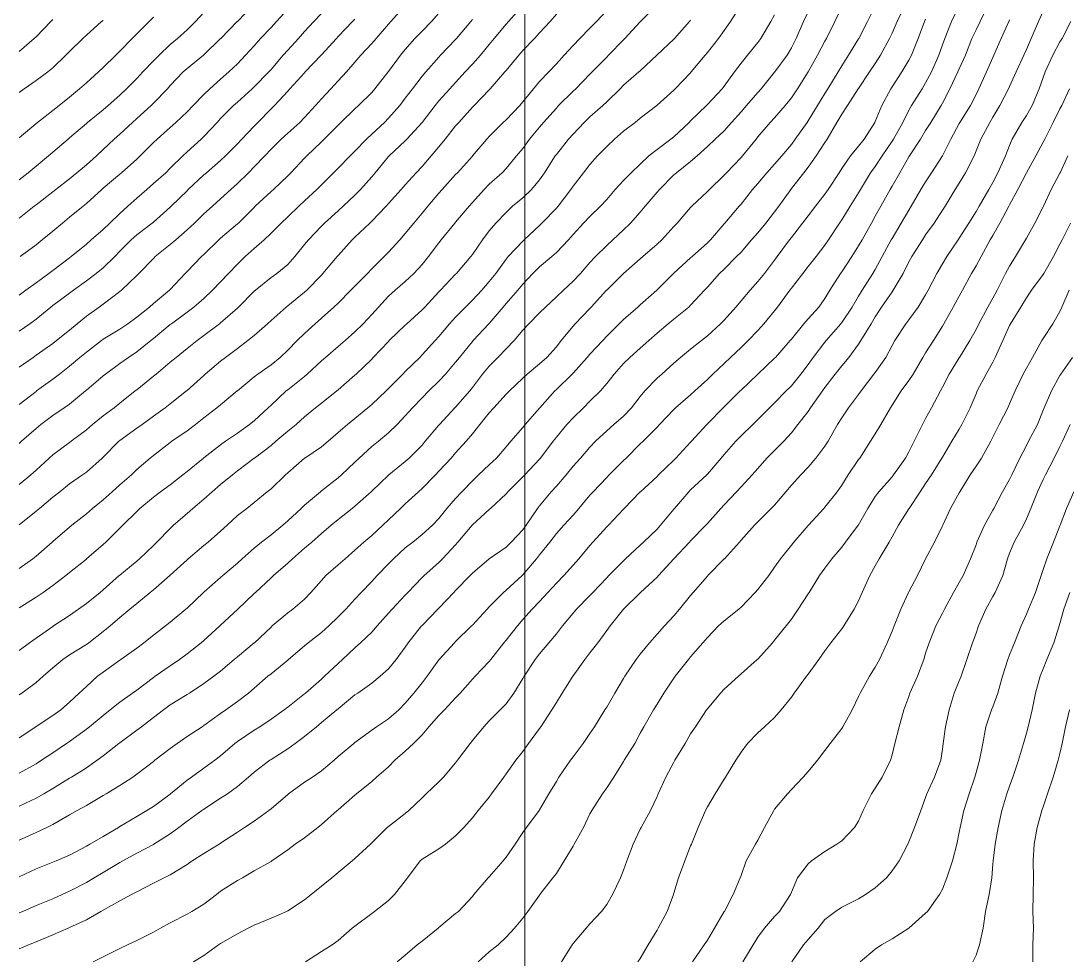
# Model space of a CAD drawing. Header units: centimetres. Extents: x 0 to 642158, y -847 to 649707.
# Drawn here: x 617151.8 to 617182.96, y 620250.83 to 620278.77 of the extents above; entities that cross this region are included whole.
import ezdxf

# ---------------------------------------------------------------- set-up
doc = ezdxf.new("R2010")
doc.units = ezdxf.units.CM
doc.header["$MEASUREMENT"] = 0
doc.layers.add('MEV_grille', color=254, linetype='Continuous', lineweight=9)
doc.layers.add('WAL_topographie 0.5', color=253, linetype='Continuous', lineweight=20)

# ---------------------------------------------------------------- blocks, each defined once
blk = doc.blocks.new('*U112')
at = {"layer": 'MEV_grille', "transparency": 33554687}
blk.add_lwpolyline([(0, 1825.476), (0, -1825.476)], dxfattribs=at)
blk = doc.blocks.new('*U113')
at = {"layer": 'MEV_grille', "color": 0, "linetype": 'ByBlock', "lineweight": -2, "transparency": 16777216}
blk.add_blockref('*U112', (1800, 0), dxfattribs=at)

msp = doc.modelspace()

# ---------------------------------------------------------------- linework, layer by layer
at = {"layer": 'WAL_topographie 0.5'}
for points in [[(617158.726, 620279.25), (617158.25, 620278.758), (617158.242, 620278.75), (617157.752, 620278.25), (617157.75, 620278.248), (617157.25, 620277.762), (617157.236, 620277.75), (617156.75, 620277.357), (617156.632, 620277.25), (617156.25, 620276.845), (617156.165, 620276.75), (617155.75, 620276.319), (617155.681, 620276.25), (617155.25, 620275.86), (617155.127, 620275.75), (617154.75, 620275.398), (617154.581, 620275.25), (617154.25, 620274.938), (617154.052, 620274.75), (617153.75, 620274.487), (617153.467, 620274.25), (617153.25, 620274.071), (617152.84, 620273.75), (617152.75, 620273.678), (617152.25, 620273.295), (617152.192, 620273.25), (617151.75, 620272.898)], [(617170.74, 620279.25), (617170.255, 620278.75), (617170.25, 620278.745), (617169.794, 620278.25), (617169.75, 620278.204), (617169.307, 620277.75), (617169.25, 620277.693), (617168.818, 620277.25), (617168.75, 620277.181), (617168.326, 620276.75), (617168.25, 620276.678), (617167.818, 620276.25), (617167.75, 620276.177), (617167.369, 620275.75), (617167.25, 620275.608), (617166.951, 620275.25), (617166.75, 620274.975), (617166.565, 620274.75), (617166.25, 620274.377), (617166.132, 620274.25), (617165.75, 620273.906), (617165.604, 620273.75), (617165.25, 620273.36), (617165.152, 620273.25), (617164.75, 620272.773), (617164.73, 620272.75), (617164.323, 620272.25), (617164.25, 620272.159), (617163.937, 620271.75), (617163.75, 620271.518), (617163.502, 620271.25), (617163.25, 620271.013), (617162.949, 620270.75), (617162.75, 620270.569), (617162.452, 620270.25), (617162.25, 620270.024), (617161.996, 620269.75), (617161.75, 620269.509), (617161.456, 620269.25), (617161.25, 620269.077), (617160.868, 620268.75), (617160.75, 620268.643), (617160.33, 620268.25), (617160.25, 620268.183), (617159.75, 620267.784), (617159.706, 620267.75), (617159.25, 620267.331), (617159.165, 620267.25), (617158.75, 620266.861), (617158.614, 620266.75), (617158.25, 620266.494), (617157.895, 620266.25), (617157.75, 620266.143), (617157.25, 620265.761), (617157.237, 620265.75), (617156.75, 620265.352), (617156.628, 620265.25), (617156.25, 620264.954), (617155.962, 620264.75), (617155.75, 620264.584), (617155.343, 620264.25), (617155.25, 620264.161), (617154.836, 620263.75), (617154.75, 620263.664), (617154.334, 620263.25), (617154.25, 620263.174), (617153.758, 620262.75), (617153.75, 620262.743), (617153.25, 620262.345), (617153.134, 620262.25), (617152.75, 620261.956), (617152.466, 620261.75), (617152.25, 620261.605), (617151.75, 620261.289)], [(617178.142, 620279.25), (617177.905, 620278.75), (617177.75, 620278.405), (617177.677, 620278.25), (617177.408, 620277.75), (617177.25, 620277.505), (617177.081, 620277.25), (617176.75, 620276.761), (617176.743, 620276.75), (617176.419, 620276.25), (617176.25, 620275.99), (617176.108, 620275.75), (617175.812, 620275.25), (617175.75, 620275.154), (617175.493, 620274.75), (617175.25, 620274.411), (617175.124, 620274.25), (617174.75, 620273.775), (617174.73, 620273.75), (617174.372, 620273.25), (617174.25, 620273.086), (617173.992, 620272.75), (617173.75, 620272.459), (617173.565, 620272.25), (617173.25, 620271.888), (617173.12, 620271.75), (617172.75, 620271.377), (617172.614, 620271.25), (617172.25, 620270.844), (617172.164, 620270.75), (617171.75, 620270.305), (617171.695, 620270.25), (617171.25, 620269.888), (617171.078, 620269.75), (617170.75, 620269.471), (617170.505, 620269.25), (617170.25, 620269.02), (617169.937, 620268.75), (617169.75, 620268.569), (617169.468, 620268.25), (617169.25, 620267.971), (617169.061, 620267.75), (617168.75, 620267.443), (617168.557, 620267.25), (617168.25, 620266.952), (617168.064, 620266.75), (617167.75, 620266.376), (617167.651, 620266.25), (617167.281, 620265.75), (617167.25, 620265.714), (617166.807, 620265.25), (617166.75, 620265.19), (617166.305, 620264.75), (617166.25, 620264.684), (617165.791, 620264.25), (617165.75, 620264.216), (617165.25, 620263.761), (617165.24, 620263.75), (617164.819, 620263.25), (617164.75, 620263.169), (617164.359, 620262.75), (617164.25, 620262.638), (617163.808, 620262.25), (617163.75, 620262.191), (617163.33, 620261.75), (617163.25, 620261.665), (617162.859, 620261.25), (617162.75, 620261.131), (617162.409, 620260.75), (617162.25, 620260.569), (617161.919, 620260.25), (617161.75, 620260.094), (617161.383, 620259.75), (617161.25, 620259.628), (617160.848, 620259.25), (617160.75, 620259.162), (617160.275, 620258.75), (617160.25, 620258.729), (617159.75, 620258.335), (617159.639, 620258.25), (617159.25, 620257.979), (617158.912, 620257.75), (617158.75, 620257.648), (617158.25, 620257.312), (617158.171, 620257.25), (617157.75, 620256.884), (617157.574, 620256.75), (617157.25, 620256.511), (617156.88, 620256.25), (617156.75, 620256.154), (617156.256, 620255.75), (617156.25, 620255.745), (617155.75, 620255.376), (617155.551, 620255.25), (617155.25, 620255.073), (617154.75, 620254.777), (617154.707, 620254.75), (617154.25, 620254.482), (617153.855, 620254.25), (617153.75, 620254.188), (617153.25, 620253.924), (617152.847, 620253.75), (617152.75, 620253.711), (617152.25, 620253.513), (617151.75, 620253.28)], [(617173.25, 620279.248), (617172.934, 620278.75), (617172.75, 620278.487), (617172.582, 620278.25), (617172.25, 620277.826), (617172.187, 620277.75), (617171.769, 620277.25), (617171.75, 620277.229), (617171.29, 620276.75), (617171.25, 620276.708), (617170.75, 620276.258), (617170.74, 620276.25), (617170.25, 620275.879), (617170.094, 620275.75), (617169.75, 620275.484), (617169.481, 620275.25), (617169.25, 620275.035), (617168.976, 620274.75), (617168.75, 620274.496), (617168.555, 620274.25), (617168.25, 620273.848), (617168.184, 620273.75), (617167.799, 620273.25), (617167.75, 620273.194), (617167.32, 620272.75), (617167.25, 620272.681), (617166.787, 620272.25), (617166.75, 620272.216), (617166.315, 620271.75), (617166.25, 620271.673), (617165.942, 620271.25), (617165.75, 620271.006), (617165.528, 620270.75), (617165.25, 620270.45), (617165.048, 620270.25), (617164.75, 620269.949), (617164.568, 620269.75), (617164.25, 620269.368), (617164.142, 620269.25), (617163.75, 620268.821), (617163.679, 620268.75), (617163.25, 620268.331), (617163.172, 620268.25), (617162.75, 620267.818), (617162.681, 620267.75), (617162.25, 620267.345), (617162.136, 620267.25), (617161.75, 620266.932), (617161.526, 620266.75), (617161.25, 620266.511), (617160.95, 620266.25), (617160.75, 620266.085), (617160.255, 620265.75), (617160.25, 620265.747), (617159.75, 620265.311), (617159.682, 620265.25), (617159.25, 620264.837), (617159.138, 620264.75), (617158.75, 620264.427), (617158.53, 620264.25), (617158.25, 620264.039), (617157.939, 620263.75), (617157.75, 620263.576), (617157.38, 620263.25), (617157.25, 620263.142), (617156.786, 620262.75), (617156.75, 620262.719), (617156.25, 620262.264), (617156.235, 620262.25), (617155.75, 620261.831), (617155.65, 620261.75), (617155.25, 620261.424), (617155.044, 620261.25), (617154.75, 620261), (617154.454, 620260.75), (617154.25, 620260.583), (617153.823, 620260.25), (617153.75, 620260.199), (617153.25, 620259.89), (617153.05, 620259.75), (617152.75, 620259.503), (617152.459, 620259.25), (617152.25, 620259.062), (617151.828, 620258.75), (617151.75, 620258.698)], [(617163.25, 620279.233), (617162.816, 620278.75), (617162.75, 620278.673), (617162.384, 620278.25), (617162.25, 620278.094), (617161.929, 620277.75), (617161.75, 620277.539), (617161.495, 620277.25), (617161.25, 620276.985), (617161.033, 620276.75), (617160.75, 620276.448), (617160.577, 620276.25), (617160.25, 620275.898), (617160.104, 620275.75), (617159.75, 620275.427), (617159.557, 620275.25), (617159.25, 620274.947), (617159.063, 620274.75), (617158.75, 620274.426), (617158.577, 620274.25), (617158.25, 620273.928), (617158.055, 620273.75), (617157.75, 620273.473), (617157.502, 620273.25), (617157.25, 620273.021), (617156.971, 620272.75), (617156.75, 620272.545), (617156.412, 620272.25), (617156.25, 620272.111), (617155.801, 620271.75), (617155.75, 620271.698), (617155.31, 620271.25), (617155.25, 620271.188), (617154.799, 620270.75), (617154.75, 620270.71), (617154.25, 620270.335), (617154.131, 620270.25), (617153.75, 620269.98), (617153.478, 620269.75), (617153.25, 620269.56), (617152.864, 620269.25), (617152.75, 620269.164), (617152.25, 620268.814), (617152.161, 620268.75), (617151.75, 620268.454)], [(617166.75, 620279.227), (617166.325, 620278.75), (617166.25, 620278.67), (617165.899, 620278.25), (617165.75, 620278.067), (617165.491, 620277.75), (617165.25, 620277.484), (617165.034, 620277.25), (617164.75, 620276.942), (617164.573, 620276.75), (617164.25, 620276.387), (617164.138, 620276.25), (617163.753, 620275.75), (617163.75, 620275.747), (617163.296, 620275.25), (617163.25, 620275.203), (617162.766, 620274.75), (617162.75, 620274.732), (617162.352, 620274.25), (617162.25, 620274.127), (617161.917, 620273.75), (617161.75, 620273.58), (617161.402, 620273.25), (617161.25, 620273.115), (617160.844, 620272.75), (617160.75, 620272.656), (617160.364, 620272.25), (617160.25, 620272.107), (617159.961, 620271.75), (617159.75, 620271.513), (617159.419, 620271.25), (617159.25, 620271.129), (617158.784, 620270.75), (617158.75, 620270.721), (617158.285, 620270.25), (617158.25, 620270.218), (617157.75, 620269.781), (617157.711, 620269.75), (617157.25, 620269.399), (617157.048, 620269.25), (617156.75, 620269.012), (617156.421, 620268.75), (617156.25, 620268.604), (617155.825, 620268.25), (617155.75, 620268.191), (617155.25, 620267.786), (617155.205, 620267.75), (617154.75, 620267.386), (617154.578, 620267.25), (617154.25, 620267.008), (617153.936, 620266.75), (617153.75, 620266.589), (617153.292, 620266.25), (617153.25, 620266.218), (617152.75, 620265.847), (617152.641, 620265.75), (617152.25, 620265.389), (617152.092, 620265.25), (617151.75, 620264.962)], [(617179.75, 620279.222), (617179.52, 620278.75), (617179.318, 620278.25), (617179.25, 620278.056), (617179.145, 620277.75), (617178.922, 620277.25), (617178.75, 620276.923), (617178.643, 620276.75), (617178.33, 620276.25), (617178.25, 620276.113), (617178.068, 620275.75), (617177.791, 620275.25), (617177.75, 620275.186), (617177.458, 620274.75), (617177.25, 620274.437), (617177.108, 620274.25), (617176.805, 620273.75), (617176.75, 620273.654), (617176.502, 620273.25), (617176.25, 620272.848), (617176.181, 620272.75), (617175.855, 620272.25), (617175.75, 620272.096), (617175.487, 620271.75), (617175.25, 620271.457), (617175.092, 620271.25), (617174.75, 620270.812), (617174.704, 620270.75), (617174.337, 620270.25), (617174.25, 620270.138), (617173.93, 620269.75), (617173.75, 620269.554), (617173.463, 620269.25), (617173.25, 620269.042), (617172.938, 620268.75), (617172.75, 620268.568), (617172.412, 620268.25), (617172.25, 620268.092), (617171.875, 620267.75), (617171.75, 620267.637), (617171.298, 620267.25), (617171.25, 620267.202), (617170.824, 620266.75), (617170.75, 620266.671), (617170.336, 620266.25), (617170.25, 620266.17), (617169.827, 620265.75), (617169.75, 620265.678), (617169.321, 620265.25), (617169.25, 620265.176), (617168.845, 620264.75), (617168.75, 620264.642), (617168.42, 620264.25), (617168.25, 620264.055), (617167.972, 620263.75), (617167.75, 620263.502), (617167.552, 620263.25), (617167.25, 620262.872), (617167.157, 620262.75), (617166.75, 620262.272), (617166.727, 620262.25), (617166.25, 620261.812), (617166.177, 620261.75), (617165.75, 620261.315), (617165.685, 620261.25), (617165.25, 620260.776), (617165.225, 620260.75), (617164.75, 620260.287), (617164.712, 620260.25), (617164.261, 620259.75), (617164.25, 620259.737), (617163.904, 620259.25), (617163.75, 620259.059), (617163.507, 620258.75), (617163.25, 620258.447), (617163.055, 620258.25), (617162.75, 620257.98), (617162.397, 620257.75), (617162.25, 620257.643), (617161.75, 620257.28), (617161.712, 620257.25), (617161.25, 620256.86), (617161.131, 620256.75), (617160.75, 620256.435), (617160.486, 620256.25), (617160.25, 620256.094), (617159.769, 620255.75), (617159.75, 620255.734), (617159.25, 620255.306), (617159.18, 620255.25), (617158.75, 620254.937), (617158.457, 620254.75), (617158.25, 620254.607), (617157.75, 620254.277), (617157.706, 620254.25), (617157.25, 620253.975), (617156.902, 620253.75), (617156.75, 620253.641), (617156.25, 620253.339), (617156.066, 620253.25), (617155.75, 620253.093), (617155.25, 620252.832), (617155.09, 620252.75), (617154.75, 620252.56), (617154.25, 620252.287), (617154.184, 620252.25), (617153.75, 620251.998), (617153.25, 620251.768), (617153.205, 620251.75), (617152.75, 620251.55), (617152.25, 620251.342), (617152.024, 620251.25), (617151.75, 620251.132)], [(617177.25, 620279.215), (617177.018, 620278.75), (617176.755, 620278.25), (617176.75, 620278.242), (617176.449, 620277.75), (617176.25, 620277.435), (617176.141, 620277.25), (617175.838, 620276.75), (617175.75, 620276.61), (617175.526, 620276.25), (617175.25, 620275.799), (617175.216, 620275.75), (617174.867, 620275.25), (617174.75, 620275.091), (617174.466, 620274.75), (617174.25, 620274.5), (617174.02, 620274.25), (617173.75, 620273.925), (617173.597, 620273.75), (617173.25, 620273.315), (617173.195, 620273.25), (617172.769, 620272.75), (617172.75, 620272.728), (617172.34, 620272.25), (617172.25, 620272.161), (617171.792, 620271.75), (617171.75, 620271.712), (617171.25, 620271.26), (617171.239, 620271.25), (617170.75, 620270.759), (617170.74, 620270.75), (617170.25, 620270.318), (617170.173, 620270.25), (617169.75, 620269.878), (617169.625, 620269.75), (617169.25, 620269.377), (617169.129, 620269.25), (617168.75, 620268.85), (617168.663, 620268.75), (617168.25, 620268.277), (617168.225, 620268.25), (617167.75, 620267.796), (617167.7, 620267.75), (617167.259, 620267.25), (617167.25, 620267.239), (617166.822, 620266.75), (617166.75, 620266.663), (617166.395, 620266.25), (617166.25, 620266.081), (617165.964, 620265.75), (617165.75, 620265.548), (617165.434, 620265.25), (617165.25, 620265.075), (617164.93, 620264.75), (617164.75, 620264.548), (617164.49, 620264.25), (617164.25, 620263.95), (617164.059, 620263.75), (617163.75, 620263.472), (617163.478, 620263.25), (617163.25, 620263.074), (617162.899, 620262.75), (617162.75, 620262.599), (617162.414, 620262.25), (617162.25, 620262.072), (617161.935, 620261.75), (617161.75, 620261.552), (617161.477, 620261.25), (617161.25, 620261.023), (617160.977, 620260.75), (617160.75, 620260.551), (617160.359, 620260.25), (617160.25, 620260.156), (617159.77, 620259.75), (617159.75, 620259.732), (617159.25, 620259.327), (617159.152, 620259.25), (617158.75, 620258.9), (617158.576, 620258.75), (617158.25, 620258.497), (617157.904, 620258.25), (617157.75, 620258.143), (617157.25, 620257.782), (617157.2, 620257.75), (617156.75, 620257.455), (617156.458, 620257.25), (617156.25, 620257.101), (617155.794, 620256.75), (617155.75, 620256.715), (617155.25, 620256.336), (617155.133, 620256.25), (617154.75, 620255.999), (617154.338, 620255.75), (617154.25, 620255.696), (617153.75, 620255.4), (617153.473, 620255.25), (617153.25, 620255.126), (617152.75, 620254.837), (617152.574, 620254.75), (617152.25, 620254.597), (617151.75, 620254.371)], [(617176.25, 620279.184), (617176.041, 620278.75), (617175.793, 620278.25), (617175.75, 620278.172), (617175.533, 620277.75), (617175.25, 620277.25), (617175.25, 620277.25), (617174.93, 620276.75), (617174.75, 620276.482), (617174.569, 620276.25), (617174.25, 620275.888), (617174.117, 620275.75), (617173.75, 620275.315), (617173.7, 620275.25), (617173.295, 620274.75), (617173.25, 620274.702), (617172.816, 620274.25), (617172.75, 620274.178), (617172.309, 620273.75), (617172.25, 620273.687), (617171.787, 620273.25), (617171.75, 620273.209), (617171.344, 620272.75), (617171.25, 620272.652), (617170.888, 620272.25), (617170.75, 620272.123), (617170.33, 620271.75), (617170.25, 620271.681), (617169.75, 620271.25), (617169.75, 620271.25), (617169.25, 620270.753), (617169.247, 620270.75), (617168.787, 620270.25), (617168.75, 620270.21), (617168.311, 620269.75), (617168.25, 620269.683), (617167.895, 620269.25), (617167.75, 620269.061), (617167.466, 620268.75), (617167.25, 620268.558), (617166.881, 620268.25), (617166.75, 620268.128), (617166.353, 620267.75), (617166.25, 620267.65), (617165.884, 620267.25), (617165.75, 620267.094), (617165.472, 620266.75), (617165.25, 620266.469), (617165.062, 620266.25), (617164.75, 620265.909), (617164.612, 620265.75), (617164.25, 620265.357), (617164.152, 620265.25), (617163.75, 620264.843), (617163.645, 620264.75), (617163.25, 620264.384), (617163.107, 620264.25), (617162.75, 620263.908), (617162.582, 620263.75), (617162.25, 620263.442), (617162.017, 620263.25), (617161.75, 620263.007), (617161.454, 620262.75), (617161.25, 620262.569), (617160.878, 620262.25), (617160.75, 620262.104), (617160.435, 620261.75), (617160.25, 620261.548), (617159.899, 620261.25), (617159.75, 620261.146), (617159.289, 620260.75), (617159.25, 620260.716), (617158.756, 620260.25), (617158.75, 620260.245), (617158.25, 620259.835), (617158.156, 620259.75), (617157.75, 620259.405), (617157.55, 620259.25), (617157.25, 620259.032), (617156.817, 620258.75), (617156.75, 620258.707), (617156.25, 620258.403), (617156.045, 620258.25), (617155.75, 620258.022), (617155.388, 620257.75), (617155.25, 620257.647), (617154.75, 620257.274), (617154.719, 620257.25), (617154.25, 620256.879), (617154.074, 620256.75), (617153.75, 620256.529), (617153.311, 620256.25), (617153.25, 620256.214), (617152.75, 620255.906), (617152.482, 620255.75), (617152.25, 620255.618), (617151.75, 620255.379)], [(617180.609, 620279.25), (617180.37, 620278.75), (617180.25, 620278.502), (617180.13, 620278.25), (617179.932, 620277.75), (617179.75, 620277.347), (617179.708, 620277.25), (617179.474, 620276.75), (617179.25, 620276.319), (617179.212, 620276.25), (617178.903, 620275.75), (617178.75, 620275.504), (617178.593, 620275.25), (617178.267, 620274.75), (617178.25, 620274.724), (617177.976, 620274.25), (617177.75, 620273.852), (617177.692, 620273.75), (617177.414, 620273.25), (617177.25, 620272.955), (617177.135, 620272.75), (617176.856, 620272.25), (617176.75, 620272.069), (617176.551, 620271.75), (617176.25, 620271.295), (617176.217, 620271.25), (617175.899, 620270.75), (617175.75, 620270.504), (617175.565, 620270.25), (617175.25, 620269.902), (617175.122, 620269.75), (617174.75, 620269.296), (617174.711, 620269.25), (617174.274, 620268.75), (617174.25, 620268.724), (617173.752, 620268.25), (617173.75, 620268.248), (617173.25, 620267.771), (617173.229, 620267.75), (617172.75, 620267.279), (617172.721, 620267.25), (617172.25, 620266.767), (617172.233, 620266.75), (617171.775, 620266.25), (617171.75, 620266.223), (617171.308, 620265.75), (617171.25, 620265.692), (617170.796, 620265.25), (617170.75, 620265.201), (617170.252, 620264.75), (617170.25, 620264.748), (617169.772, 620264.25), (617169.75, 620264.228), (617169.3, 620263.75), (617169.25, 620263.701), (617168.84, 620263.25), (617168.75, 620263.147), (617168.415, 620262.75), (617168.25, 620262.561), (617167.968, 620262.25), (617167.75, 620262.021), (617167.499, 620261.75), (617167.25, 620261.483), (617167.024, 620261.25), (617166.75, 620260.942), (617166.588, 620260.75), (617166.25, 620260.331), (617166.183, 620260.25), (617165.793, 620259.75), (617165.75, 620259.694), (617165.33, 620259.25), (617165.25, 620259.169), (617164.88, 620258.75), (617164.75, 620258.609), (617164.417, 620258.25), (617164.25, 620258.079), (617163.954, 620257.75), (617163.75, 620257.507), (617163.495, 620257.25), (617163.25, 620257.025), (617162.942, 620256.75), (617162.75, 620256.559), (617162.396, 620256.25), (617162.25, 620256.12), (617161.8, 620255.75), (617161.75, 620255.709), (617161.25, 620255.276), (617161.218, 620255.25), (617160.75, 620254.833), (617160.648, 620254.75), (617160.25, 620254.439), (617159.97, 620254.25), (617159.75, 620254.085), (617159.275, 620253.75), (617159.25, 620253.735), (617158.75, 620253.452), (617158.396, 620253.25), (617158.25, 620253.171), (617157.75, 620252.848), (617157.631, 620252.75), (617157.25, 620252.468), (617156.892, 620252.25), (617156.75, 620252.166), (617156.25, 620251.905), (617155.962, 620251.75), (617155.75, 620251.633), (617155.25, 620251.378), (617154.976, 620251.25), (617154.75, 620251.148), (617154.25, 620250.898), (617153.952, 620250.75)], [(617169.25, 620279.079), (617168.942, 620278.75), (617168.75, 620278.56), (617168.446, 620278.25), (617168.25, 620278.043), (617167.979, 620277.75), (617167.75, 620277.491), (617167.526, 620277.25), (617167.25, 620276.969), (617167.065, 620276.75), (617166.75, 620276.36), (617166.658, 620276.25), (617166.25, 620275.829), (617166.167, 620275.75), (617165.75, 620275.325), (617165.681, 620275.25), (617165.256, 620274.75), (617165.25, 620274.743), (617164.8, 620274.25), (617164.75, 620274.195), (617164.352, 620273.75), (617164.25, 620273.636), (617163.919, 620273.25), (617163.75, 620273.044), (617163.505, 620272.75), (617163.25, 620272.436), (617163.088, 620272.25), (617162.75, 620271.885), (617162.618, 620271.75), (617162.25, 620271.384), (617162.121, 620271.25), (617161.75, 620270.875), (617161.628, 620270.75), (617161.25, 620270.368), (617161.124, 620270.25), (617160.75, 620269.914), (617160.561, 620269.75), (617160.25, 620269.465), (617160.031, 620269.25), (617159.75, 620268.968), (617159.521, 620268.75), (617159.25, 620268.531), (617158.853, 620268.25), (617158.75, 620268.173), (617158.25, 620267.758), (617158.24, 620267.75), (617157.75, 620267.341), (617157.639, 620267.25), (617157.25, 620266.952), (617156.997, 620266.75), (617156.75, 620266.566), (617156.297, 620266.25), (617156.25, 620266.213), (617155.75, 620265.83), (617155.651, 620265.75), (617155.25, 620265.407), (617155.091, 620265.25), (617154.75, 620264.956), (617154.519, 620264.75), (617154.25, 620264.507), (617153.933, 620264.25), (617153.75, 620264.09), (617153.316, 620263.75), (617153.25, 620263.696), (617152.75, 620263.264), (617152.734, 620263.25), (617152.25, 620262.829), (617152.151, 620262.75), (617151.75, 620262.457)], [(617175.25, 620279.046), (617175.111, 620278.75), (617174.894, 620278.25), (617174.75, 620277.966), (617174.624, 620277.75), (617174.254, 620277.25), (617174.25, 620277.245), (617173.849, 620276.75), (617173.75, 620276.639), (617173.412, 620276.25), (617173.25, 620276.067), (617172.967, 620275.75), (617172.75, 620275.501), (617172.48, 620275.25), (617172.25, 620275.034), (617171.94, 620274.75), (617171.75, 620274.585), (617171.328, 620274.25), (617171.25, 620274.186), (617170.82, 620273.75), (617170.75, 620273.67), (617170.39, 620273.25), (617170.25, 620273.079), (617169.955, 620272.75), (617169.75, 620272.545), (617169.432, 620272.25), (617169.25, 620272.087), (617168.912, 620271.75), (617168.75, 620271.577), (617168.464, 620271.25), (617168.25, 620271.021), (617167.958, 620270.75), (617167.75, 620270.552), (617167.423, 620270.25), (617167.25, 620270.075), (617166.927, 620269.75), (617166.75, 620269.563), (617166.489, 620269.25), (617166.25, 620269.005), (617166.005, 620268.75), (617165.75, 620268.488), (617165.552, 620268.25), (617165.25, 620267.855), (617165.168, 620267.75), (617164.75, 620267.271), (617164.73, 620267.25), (617164.268, 620266.75), (617164.25, 620266.729), (617163.846, 620266.25), (617163.75, 620266.139), (617163.361, 620265.75), (617163.25, 620265.647), (617162.762, 620265.25), (617162.75, 620265.24), (617162.25, 620264.764), (617162.235, 620264.75), (617161.75, 620264.317), (617161.669, 620264.25), (617161.25, 620263.92), (617161.039, 620263.75), (617160.75, 620263.505), (617160.464, 620263.25), (617160.25, 620263.065), (617159.889, 620262.75), (617159.75, 620262.625), (617159.326, 620262.25), (617159.25, 620262.18), (617158.788, 620261.75), (617158.75, 620261.714), (617158.263, 620261.25), (617158.25, 620261.238), (617157.75, 620260.775), (617157.723, 620260.75), (617157.25, 620260.318), (617157.171, 620260.25), (617156.75, 620259.917), (617156.525, 620259.75), (617156.25, 620259.565), (617155.802, 620259.25), (617155.75, 620259.214), (617155.25, 620258.841), (617155.121, 620258.75), (617154.75, 620258.481), (617154.463, 620258.25), (617154.25, 620258.083), (617153.847, 620257.75), (617153.75, 620257.674), (617153.25, 620257.312), (617153.156, 620257.25), (617152.75, 620256.976), (617152.417, 620256.75), (617152.25, 620256.642), (617151.75, 620256.365)], [(617157.25, 620279.021), (617157.001, 620278.75), (617156.75, 620278.505), (617156.465, 620278.25), (617156.25, 620278.068), (617155.915, 620277.75), (617155.75, 620277.581), (617155.428, 620277.25), (617155.25, 620277.059), (617154.944, 620276.75), (617154.75, 620276.562), (617154.399, 620276.25), (617154.25, 620276.127), (617153.786, 620275.75), (617153.75, 620275.719), (617153.25, 620275.288), (617153.204, 620275.25), (617152.75, 620274.861), (617152.625, 620274.75), (617152.25, 620274.442), (617152.019, 620274.25), (617151.75, 620274.037)], [(617164.25, 620278.999), (617164.029, 620278.75), (617163.75, 620278.468), (617163.534, 620278.25), (617163.25, 620277.923), (617163.11, 620277.75), (617162.75, 620277.265), (617162.738, 620277.25), (617162.347, 620276.75), (617162.25, 620276.642), (617161.857, 620276.25), (617161.75, 620276.153), (617161.331, 620275.75), (617161.25, 620275.67), (617160.83, 620275.25), (617160.75, 620275.173), (617160.315, 620274.75), (617160.25, 620274.683), (617159.84, 620274.25), (617159.75, 620274.158), (617159.319, 620273.75), (617159.25, 620273.69), (617158.781, 620273.25), (617158.75, 620273.218), (617158.277, 620272.75), (617158.25, 620272.725), (617157.75, 620272.297), (617157.699, 620272.25), (617157.25, 620271.812), (617157.182, 620271.75), (617156.75, 620271.312), (617156.691, 620271.25), (617156.25, 620270.775), (617156.227, 620270.75), (617155.75, 620270.355), (617155.626, 620270.25), (617155.25, 620269.951), (617154.982, 620269.75), (617154.75, 620269.59), (617154.25, 620269.289), (617154.196, 620269.25), (617153.75, 620268.908), (617153.56, 620268.75), (617153.25, 620268.485), (617152.951, 620268.25), (617152.75, 620268.096), (617152.268, 620267.75), (617152.25, 620267.737), (617151.75, 620267.35)], [(617160.75, 620278.991), (617160.523, 620278.75), (617160.25, 620278.452), (617160.07, 620278.25), (617159.75, 620277.902), (617159.612, 620277.75), (617159.25, 620277.329), (617159.183, 620277.25), (617158.75, 620276.808), (617158.686, 620276.75), (617158.25, 620276.354), (617158.135, 620276.25), (617157.75, 620275.861), (617157.645, 620275.75), (617157.25, 620275.329), (617157.169, 620275.25), (617156.75, 620274.87), (617156.623, 620274.75), (617156.25, 620274.382), (617156.112, 620274.25), (617155.75, 620273.925), (617155.55, 620273.75), (617155.25, 620273.487), (617154.988, 620273.25), (617154.75, 620273.039), (617154.444, 620272.75), (617154.25, 620272.557), (617153.896, 620272.25), (617153.75, 620272.121), (617153.295, 620271.75), (617153.25, 620271.715), (617152.75, 620271.338), (617152.632, 620271.25), (617152.25, 620270.975), (617151.948, 620270.75), (617151.75, 620270.599)], [(617167.75, 620278.976), (617167.569, 620278.75), (617167.25, 620278.412), (617167.096, 620278.25), (617166.75, 620277.886), (617166.629, 620277.75), (617166.25, 620277.291), (617166.216, 620277.25), (617165.777, 620276.75), (617165.75, 620276.722), (617165.299, 620276.25), (617165.25, 620276.2), (617164.842, 620275.75), (617164.75, 620275.642), (617164.442, 620275.25), (617164.25, 620275.024), (617164.02, 620274.75), (617163.75, 620274.435), (617163.575, 620274.25), (617163.25, 620273.893), (617163.124, 620273.75), (617162.75, 620273.331), (617162.676, 620273.25), (617162.25, 620272.803), (617162.193, 620272.75), (617161.75, 620272.328), (617161.671, 620272.25), (617161.25, 620271.78), (617161.224, 620271.75), (617160.798, 620271.25), (617160.75, 620271.199), (617160.316, 620270.75), (617160.25, 620270.693), (617159.75, 620270.288), (617159.701, 620270.25), (617159.25, 620269.848), (617159.142, 620269.75), (617158.75, 620269.398), (617158.563, 620269.25), (617158.25, 620269.019), (617157.89, 620268.75), (617157.75, 620268.64), (617157.291, 620268.25), (617157.25, 620268.215), (617156.75, 620267.761), (617156.737, 620267.75), (617156.25, 620267.364), (617156.098, 620267.25), (617155.75, 620267.001), (617155.412, 620266.75), (617155.25, 620266.637), (617154.75, 620266.277), (617154.717, 620266.25), (617154.25, 620265.777), (617154.222, 620265.75), (617153.75, 620265.332), (617153.633, 620265.25), (617153.25, 620264.988), (617152.957, 620264.75), (617152.75, 620264.585), (617152.351, 620264.25), (617152.25, 620264.166), (617151.75, 620263.758)], [(617174.25, 620278.949), (617174.139, 620278.75), (617173.843, 620278.25), (617173.75, 620278.128), (617173.442, 620277.75), (617173.25, 620277.508), (617173.057, 620277.25), (617172.75, 620276.829), (617172.685, 620276.75), (617172.25, 620276.282), (617172.219, 620276.25), (617171.75, 620275.792), (617171.71, 620275.75), (617171.25, 620275.319), (617171.163, 620275.25), (617170.75, 620274.943), (617170.503, 620274.75), (617170.25, 620274.508), (617169.978, 620274.25), (617169.75, 620274.019), (617169.504, 620273.75), (617169.25, 620273.457), (617169.067, 620273.25), (617168.75, 620272.946), (617168.56, 620272.75), (617168.25, 620272.406), (617168.112, 620272.25), (617167.75, 620271.874), (617167.611, 620271.75), (617167.25, 620271.444), (617167.053, 620271.25), (617166.75, 620270.934), (617166.599, 620270.75), (617166.25, 620270.355), (617166.161, 620270.25), (617165.75, 620269.759), (617165.741, 620269.75), (617165.271, 620269.25), (617165.25, 620269.227), (617164.863, 620268.75), (617164.75, 620268.603), (617164.443, 620268.25), (617164.25, 620268.043), (617163.948, 620267.75), (617163.75, 620267.546), (617163.467, 620267.25), (617163.25, 620267.005), (617163.009, 620266.75), (617162.75, 620266.502), (617162.448, 620266.25), (617162.25, 620266.092), (617161.873, 620265.75), (617161.75, 620265.625), (617161.348, 620265.25), (617161.25, 620265.167), (617160.75, 620264.774), (617160.721, 620264.75), (617160.25, 620264.353), (617160.144, 620264.25), (617159.75, 620263.884), (617159.598, 620263.75), (617159.25, 620263.466), (617158.964, 620263.25), (617158.75, 620263.068), (617158.392, 620262.75), (617158.25, 620262.623), (617157.814, 620262.25), (617157.75, 620262.193), (617157.25, 620261.759), (617157.24, 620261.75), (617156.75, 620261.28), (617156.716, 620261.25), (617156.25, 620260.86), (617156.108, 620260.75), (617155.75, 620260.479), (617155.464, 620260.25), (617155.25, 620260.087), (617154.778, 620259.75), (617154.75, 620259.731), (617154.25, 620259.375), (617154.086, 620259.25), (617153.75, 620258.949), (617153.537, 620258.75), (617153.25, 620258.483), (617152.985, 620258.25), (617152.75, 620258.081), (617152.25, 620257.753), (617152.245, 620257.75), (617151.75, 620257.419)], [(617155.75, 620278.881), (617155.622, 620278.75), (617155.25, 620278.383), (617155.117, 620278.25), (617154.75, 620277.872), (617154.632, 620277.75), (617154.25, 620277.38), (617154.112, 620277.25), (617153.75, 620276.928), (617153.549, 620276.75), (617153.25, 620276.501), (617152.936, 620276.25), (617152.75, 620276.099), (617152.29, 620275.75), (617152.25, 620275.717), (617151.75, 620275.29)], [(617159.75, 620279.125), (617159.412, 620278.75), (617159.25, 620278.58), (617158.936, 620278.25), (617158.75, 620278.031), (617158.493, 620277.75), (617158.25, 620277.496), (617157.994, 620277.25), (617157.75, 620277.033), (617157.43, 620276.75), (617157.25, 620276.578), (617156.933, 620276.25), (617156.75, 620276.06), (617156.417, 620275.75), (617156.25, 620275.601), (617155.854, 620275.25), (617155.75, 620275.147), (617155.356, 620274.75), (617155.25, 620274.652), (617154.799, 620274.25), (617154.75, 620274.207), (617154.25, 620273.785), (617154.209, 620273.75), (617153.75, 620273.335), (617153.651, 620273.25), (617153.25, 620272.924), (617153.036, 620272.75), (617152.75, 620272.51), (617152.436, 620272.25), (617152.25, 620272.102), (617151.775, 620271.75)], [(617182.25, 620279.063), (617182.108, 620278.75), (617181.896, 620278.25), (617181.75, 620277.916), (617181.676, 620277.75), (617181.447, 620277.25), (617181.25, 620276.822), (617181.216, 620276.75), (617180.957, 620276.25), (617180.75, 620275.901), (617180.662, 620275.75), (617180.393, 620275.25), (617180.25, 620274.902), (617180.19, 620274.75), (617179.938, 620274.25), (617179.75, 620273.942), (617179.628, 620273.75), (617179.327, 620273.25), (617179.25, 620273.13), (617179, 620272.75), (617178.75, 620272.399), (617178.652, 620272.25), (617178.335, 620271.75), (617178.25, 620271.594), (617178.081, 620271.25), (617177.785, 620270.75), (617177.75, 620270.702), (617177.439, 620270.25), (617177.25, 620269.962), (617177.124, 620269.75), (617176.818, 620269.25), (617176.75, 620269.148), (617176.457, 620268.75), (617176.25, 620268.495), (617176.055, 620268.25), (617175.75, 620267.855), (617175.675, 620267.75), (617175.323, 620267.25), (617175.25, 620267.141), (617174.944, 620266.75), (617174.75, 620266.503), (617174.521, 620266.25), (617174.25, 620265.975), (617174.021, 620265.75), (617173.75, 620265.441), (617173.585, 620265.25), (617173.25, 620264.898), (617173.117, 620264.75), (617172.75, 620264.359), (617172.648, 620264.25), (617172.25, 620263.804), (617172.202, 620263.75), (617171.75, 620263.286), (617171.718, 620263.25), (617171.25, 620262.753), (617171.247, 620262.75), (617170.793, 620262.25), (617170.75, 620262.201), (617170.26, 620261.75), (617170.25, 620261.74), (617169.75, 620261.254), (617169.746, 620261.25), (617169.35, 620260.75), (617169.25, 620260.612), (617168.981, 620260.25), (617168.75, 620259.951), (617168.599, 620259.75), (617168.25, 620259.26), (617168.242, 620259.25), (617167.918, 620258.75), (617167.75, 620258.473), (617167.615, 620258.25), (617167.289, 620257.75), (617167.25, 620257.692), (617166.924, 620257.25), (617166.75, 620257.016), (617166.54, 620256.75), (617166.25, 620256.341), (617166.186, 620256.25), (617165.822, 620255.75), (617165.75, 620255.653), (617165.416, 620255.25), (617165.25, 620255.034), (617164.99, 620254.75), (617164.75, 620254.497), (617164.449, 620254.25), (617164.25, 620254.111), (617163.75, 620253.809), (617163.689, 620253.75), (617163.318, 620253.25), (617163.25, 620253.16), (617162.927, 620252.75), (617162.75, 620252.575), (617162.333, 620252.25), (617162.25, 620252.186), (617161.75, 620251.81), (617161.671, 620251.75), (617161.25, 620251.382), (617161.069, 620251.25), (617160.75, 620251.05), (617160.277, 620250.75)], [(617161.75, 620278.826), (617161.679, 620278.75), (617161.25, 620278.305), (617161.198, 620278.25), (617160.75, 620277.761), (617160.74, 620277.75), (617160.269, 620277.25), (617160.25, 620277.229), (617159.814, 620276.75), (617159.75, 620276.678), (617159.35, 620276.25), (617159.25, 620276.153), (617158.856, 620275.75), (617158.75, 620275.641), (617158.384, 620275.25), (617158.25, 620275.11), (617157.89, 620274.75), (617157.75, 620274.618), (617157.324, 620274.25), (617157.25, 620274.186), (617156.786, 620273.75), (617156.75, 620273.715), (617156.278, 620273.25), (617156.25, 620273.222), (617155.75, 620272.782), (617155.71, 620272.75), (617155.25, 620272.404), (617155.081, 620272.25), (617154.75, 620271.916), (617154.593, 620271.75), (617154.25, 620271.418), (617154.042, 620271.25), (617153.75, 620271.033), (617153.362, 620270.75), (617153.25, 620270.666), (617152.75, 620270.294), (617152.693, 620270.25), (617152.25, 620269.886), (617152.064, 620269.75), (617151.75, 620269.529)], [(617178.75, 620278.819), (617178.719, 620278.75), (617178.531, 620278.25), (617178.326, 620277.75), (617178.25, 620277.607), (617178.039, 620277.25), (617177.75, 620276.81), (617177.711, 620276.75), (617177.444, 620276.25), (617177.25, 620275.773), (617177.238, 620275.75), (617176.915, 620275.25), (617176.75, 620275.044), (617176.515, 620274.75), (617176.25, 620274.371), (617176.17, 620274.25), (617175.849, 620273.75), (617175.75, 620273.61), (617175.468, 620273.25), (617175.25, 620272.97), (617175.082, 620272.75), (617174.75, 620272.323), (617174.692, 620272.25), (617174.324, 620271.75), (617174.25, 620271.647), (617173.946, 620271.25), (617173.75, 620271.005), (617173.523, 620270.75), (617173.25, 620270.437), (617173.092, 620270.25), (617172.75, 620269.861), (617172.643, 620269.75), (617172.25, 620269.393), (617172.069, 620269.25), (617171.75, 620268.995), (617171.448, 620268.75), (617171.25, 620268.576), (617170.888, 620268.25), (617170.75, 620268.127), (617170.389, 620267.75), (617170.25, 620267.581), (617169.991, 620267.25), (617169.75, 620267.002), (617169.458, 620266.75), (617169.25, 620266.559), (617168.917, 620266.25), (617168.75, 620266.08), (617168.465, 620265.75), (617168.25, 620265.507), (617168.039, 620265.25), (617167.75, 620264.917), (617167.597, 620264.75), (617167.25, 620264.328), (617167.191, 620264.25), (617166.848, 620263.75), (617166.75, 620263.614), (617166.406, 620263.25), (617166.25, 620263.094), (617165.75, 620262.754), (617165.746, 620262.75), (617165.25, 620262.322), (617165.186, 620262.25), (617164.75, 620261.807), (617164.695, 620261.75), (617164.25, 620261.279), (617164.222, 620261.25), (617163.75, 620260.768), (617163.733, 620260.75), (617163.333, 620260.25), (617163.25, 620260.122), (617162.982, 620259.75), (617162.75, 620259.471), (617162.504, 620259.25), (617162.25, 620259.047), (617161.832, 620258.75), (617161.75, 620258.697), (617161.25, 620258.286), (617161.208, 620258.25), (617160.75, 620257.871), (617160.6, 620257.75), (617160.25, 620257.455), (617159.966, 620257.25), (617159.75, 620257.093), (617159.25, 620256.772), (617159.215, 620256.75), (617158.75, 620256.399), (617158.582, 620256.25), (617158.25, 620255.968), (617157.952, 620255.75), (617157.75, 620255.621), (617157.25, 620255.295), (617157.189, 620255.25), (617156.75, 620254.939), (617156.501, 620254.75), (617156.25, 620254.563), (617155.763, 620254.25), (617155.75, 620254.242), (617155.25, 620253.981), (617154.833, 620253.75), (617154.75, 620253.704), (617154.25, 620253.411), (617153.982, 620253.25), (617153.75, 620253.113), (617153.25, 620252.852), (617153.024, 620252.75), (617152.75, 620252.626), (617152.25, 620252.42), (617151.853, 620252.25), (617151.75, 620252.206)], [(617165.25, 620278.817), (617165.198, 620278.75), (617164.778, 620278.25), (617164.75, 620278.22), (617164.303, 620277.75), (617164.25, 620277.691), (617163.861, 620277.25), (617163.75, 620277.123), (617163.463, 620276.75), (617163.25, 620276.466), (617163.083, 620276.25), (617162.75, 620275.873), (617162.626, 620275.75), (617162.25, 620275.399), (617162.092, 620275.25), (617161.75, 620274.892), (617161.606, 620274.75), (617161.25, 620274.388), (617161.112, 620274.25), (617160.75, 620273.892), (617160.61, 620273.75), (617160.25, 620273.409), (617160.081, 620273.25), (617159.75, 620272.937), (617159.55, 620272.75), (617159.25, 620272.448), (617159.049, 620272.25), (617158.75, 620271.992), (617158.476, 620271.75), (617158.25, 620271.529), (617157.985, 620271.25), (617157.75, 620270.997), (617157.509, 620270.75), (617157.25, 620270.508), (617156.954, 620270.25), (617156.75, 620270.095), (617156.282, 620269.75), (617156.25, 620269.726), (617155.75, 620269.313), (617155.671, 620269.25), (617155.25, 620268.913), (617155.001, 620268.75), (617154.75, 620268.571), (617154.315, 620268.25), (617154.25, 620268.198), (617153.75, 620267.769), (617153.727, 620267.75), (617153.25, 620267.36), (617153.092, 620267.25), (617152.75, 620267.019), (617152.396, 620266.75), (617152.25, 620266.632), (617151.821, 620266.25), (617151.75, 620266.186)], [(617152.75, 620278.81), (617152.69, 620278.75), (617152.25, 620278.301), (617152.199, 620278.25), (617151.75, 620277.858)], [(617171.75, 620278.791), (617171.719, 620278.75), (617171.272, 620278.25), (617171.25, 620278.227), (617170.75, 620277.762), (617170.739, 620277.75), (617170.25, 620277.288), (617170.209, 620277.25), (617169.75, 620276.855), (617169.646, 620276.75), (617169.25, 620276.359), (617169.132, 620276.25), (617168.75, 620275.918), (617168.579, 620275.75), (617168.25, 620275.402), (617168.114, 620275.25), (617167.75, 620274.794), (617167.717, 620274.75), (617167.397, 620274.25), (617167.25, 620274.037), (617167.013, 620273.75), (617166.75, 620273.498), (617166.448, 620273.25), (617166.25, 620273.069), (617165.944, 620272.75), (617165.75, 620272.522), (617165.545, 620272.25), (617165.25, 620271.81), (617165.206, 620271.75), (617164.773, 620271.25), (617164.75, 620271.227), (617164.298, 620270.75), (617164.25, 620270.699), (617163.832, 620270.25), (617163.75, 620270.162), (617163.292, 620269.75), (617163.25, 620269.712), (617162.772, 620269.25), (617162.75, 620269.227), (617162.296, 620268.75), (617162.25, 620268.701), (617161.782, 620268.25), (617161.75, 620268.221), (617161.25, 620267.786), (617161.209, 620267.75), (617160.75, 620267.387), (617160.574, 620267.25), (617160.25, 620266.98), (617159.996, 620266.75), (617159.75, 620266.551), (617159.395, 620266.25), (617159.25, 620266.127), (617158.76, 620265.75), (617158.75, 620265.743), (617158.25, 620265.369), (617158.1, 620265.25), (617157.75, 620264.961), (617157.494, 620264.75), (617157.25, 620264.525), (617156.925, 620264.25), (617156.75, 620264.103), (617156.347, 620263.75), (617156.25, 620263.658), (617155.853, 620263.25), (617155.75, 620263.148), (617155.328, 620262.75), (617155.25, 620262.681), (617154.75, 620262.266), (617154.731, 620262.25), (617154.25, 620261.83), (617154.157, 620261.75), (617153.75, 620261.421), (617153.516, 620261.25), (617153.25, 620261.059), (617152.771, 620260.75), (617152.75, 620260.736), (617152.25, 620260.385), (617152.06, 620260.25), (617151.75, 620260.02)], [(617154.25, 620278.788), (617154.205, 620278.75), (617153.75, 620278.347), (617153.64, 620278.25), (617153.25, 620277.863), (617153.143, 620277.75), (617152.75, 620277.371), (617152.602, 620277.25), (617152.25, 620276.998), (617151.9, 620276.75), (617151.75, 620276.64)], [(617181.25, 620278.8), (617181.226, 620278.75), (617181.003, 620278.25), (617180.78, 620277.75), (617180.75, 620277.681), (617180.565, 620277.25), (617180.335, 620276.75), (617180.25, 620276.581), (617180.081, 620276.25), (617179.77, 620275.75), (617179.75, 620275.713), (617179.504, 620275.25), (617179.25, 620274.75), (617179.25, 620274.75), (617178.924, 620274.25), (617178.75, 620273.983), (617178.609, 620273.75), (617178.321, 620273.25), (617178.25, 620273.135), (617178.024, 620272.75), (617177.75, 620272.295), (617177.725, 620272.25), (617177.456, 620271.75), (617177.25, 620271.369), (617177.179, 620271.25), (617176.861, 620270.75), (617176.75, 620270.569), (617176.56, 620270.25), (617176.25, 620269.786), (617176.222, 620269.75), (617175.791, 620269.25), (617175.75, 620269.199), (617175.401, 620268.75), (617175.25, 620268.542), (617175.032, 620268.25), (617174.75, 620267.904), (617174.596, 620267.75), (617174.25, 620267.398), (617174.098, 620267.25), (617173.75, 620266.897), (617173.598, 620266.75), (617173.25, 620266.411), (617173.097, 620266.25), (617172.75, 620265.858), (617172.656, 620265.75), (617172.25, 620265.271), (617172.23, 620265.25), (617171.75, 620264.804), (617171.698, 620264.75), (617171.269, 620264.25), (617171.25, 620264.226), (617170.855, 620263.75), (617170.75, 620263.635), (617170.349, 620263.25), (617170.25, 620263.155), (617169.813, 620262.75), (617169.75, 620262.692), (617169.317, 620262.25), (617169.25, 620262.183), (617168.836, 620261.75), (617168.75, 620261.661), (617168.35, 620261.25), (617168.25, 620261.133), (617167.935, 620260.75), (617167.75, 620260.513), (617167.528, 620260.25), (617167.25, 620259.92), (617167.114, 620259.75), (617166.787, 620259.25), (617166.75, 620259.186), (617166.485, 620258.75), (617166.25, 620258.434), (617166.075, 620258.25), (617165.75, 620257.92), (617165.588, 620257.75), (617165.25, 620257.337), (617165.178, 620257.25), (617164.808, 620256.75), (617164.75, 620256.675), (617164.386, 620256.25), (617164.25, 620256.112), (617163.868, 620255.75), (617163.75, 620255.634), (617163.352, 620255.25), (617163.25, 620255.164), (617162.75, 620254.778), (617162.714, 620254.75), (617162.25, 620254.286), (617162.214, 620254.25), (617161.75, 620253.826), (617161.667, 620253.75), (617161.25, 620253.407), (617161.059, 620253.25), (617160.75, 620253.003), (617160.446, 620252.75), (617160.25, 620252.594), (617159.75, 620252.266), (617159.712, 620252.25), (617159.25, 620252.045), (617158.75, 620251.839), (617158.566, 620251.75), (617158.25, 620251.576), (617157.75, 620251.291), (617157.687, 620251.25), (617157.25, 620250.936), (617156.936, 620250.75)], [(617183.077, 620278.75), (617182.812, 620278.25), (617182.75, 620278.149), (617182.534, 620277.75), (617182.306, 620277.25), (617182.25, 620277.083), (617182.136, 620276.75), (617181.927, 620276.25), (617181.75, 620275.954), (617181.618, 620275.75), (617181.33, 620275.25), (617181.25, 620275.062), (617181.124, 620274.75), (617180.896, 620274.25), (617180.75, 620273.962), (617180.63, 620273.75), (617180.34, 620273.25), (617180.25, 620273.099), (617180.034, 620272.75), (617179.75, 620272.303), (617179.714, 620272.25), (617179.378, 620271.75), (617179.25, 620271.536), (617179.082, 620271.25), (617178.822, 620270.75), (617178.75, 620270.617), (617178.528, 620270.25), (617178.25, 620269.864), (617178.162, 620269.75), (617177.828, 620269.25), (617177.75, 620269.106), (617177.566, 620268.75), (617177.25, 620268.304), (617177.209, 620268.25), (617176.828, 620267.75), (617176.75, 620267.64), (617176.453, 620267.25), (617176.25, 620266.948), (617176.128, 620266.75), (617175.848, 620266.25), (617175.75, 620266.105), (617175.481, 620265.75), (617175.25, 620265.479), (617175.031, 620265.25), (617174.75, 620264.945), (617174.589, 620264.75), (617174.25, 620264.349), (617174.152, 620264.25), (617173.75, 620263.848), (617173.649, 620263.75), (617173.25, 620263.305), (617173.201, 620263.25), (617172.755, 620262.75), (617172.75, 620262.745), (617172.262, 620262.25), (617172.25, 620262.238), (617171.827, 620261.75), (617171.75, 620261.662), (617171.419, 620261.25), (617171.25, 620261.051), (617170.975, 620260.75), (617170.75, 620260.504), (617170.526, 620260.25), (617170.25, 620259.913), (617170.125, 620259.75), (617169.786, 620259.25), (617169.75, 620259.185), (617169.492, 620258.75), (617169.25, 620258.332), (617169.194, 620258.25), (617168.882, 620257.75), (617168.75, 620257.548), (617168.55, 620257.25), (617168.25, 620256.855), (617168.173, 620256.75), (617167.821, 620256.25), (617167.75, 620256.121), (617167.529, 620255.75), (617167.25, 620255.269), (617167.237, 620255.25), (617166.859, 620254.75), (617166.75, 620254.603), (617166.527, 620254.25), (617166.25, 620253.863), (617166.168, 620253.75), (617165.75, 620253.283), (617165.719, 620253.25), (617165.295, 620252.75), (617165.25, 620252.697), (617164.831, 620252.25), (617164.75, 620252.181), (617164.25, 620251.77), (617164.226, 620251.75), (617163.75, 620251.366), (617163.605, 620251.25), (617163.25, 620250.943), (617163.003, 620250.75)], [(617183.032, 620276.75), (617182.802, 620276.25), (617182.75, 620276.15), (617182.552, 620275.75), (617182.295, 620275.25), (617182.25, 620275.16), (617182.034, 620274.75), (617181.754, 620274.25), (617181.75, 620274.244), (617181.492, 620273.75), (617181.25, 620273.293), (617181.227, 620273.25), (617180.955, 620272.75), (617180.75, 620272.384), (617180.672, 620272.25), (617180.4, 620271.75), (617180.25, 620271.474), (617180.12, 620271.25), (617179.846, 620270.75), (617179.75, 620270.577), (617179.571, 620270.25), (617179.292, 620269.75), (617179.25, 620269.68), (617178.982, 620269.25), (617178.75, 620268.883), (617178.666, 620268.75), (617178.373, 620268.25), (617178.25, 620268.057), (617178.02, 620267.75), (617177.75, 620267.328), (617177.7, 620267.25), (617177.414, 620266.75), (617177.25, 620266.476), (617177.111, 620266.25), (617176.785, 620265.75), (617176.75, 620265.705), (617176.445, 620265.25), (617176.25, 620264.941), (617176.115, 620264.75), (617175.75, 620264.288), (617175.716, 620264.25), (617175.258, 620263.75), (617175.25, 620263.741), (617174.821, 620263.25), (617174.75, 620263.16), (617174.424, 620262.75), (617174.25, 620262.497), (617174.078, 620262.25), (617173.75, 620261.836), (617173.674, 620261.75), (617173.25, 620261.306), (617173.185, 620261.25), (617172.75, 620260.903), (617172.582, 620260.75), (617172.25, 620260.409), (617172.117, 620260.25), (617171.75, 620259.828), (617171.683, 620259.75), (617171.289, 620259.25), (617171.25, 620259.195), (617170.953, 620258.75), (617170.75, 620258.425), (617170.645, 620258.25), (617170.357, 620257.75), (617170.25, 620257.555), (617170.083, 620257.25), (617169.771, 620256.75), (617169.75, 620256.715), (617169.463, 620256.25), (617169.25, 620255.926), (617169.127, 620255.75), (617168.803, 620255.25), (617168.75, 620255.154), (617168.556, 620254.75), (617168.282, 620254.25), (617168.25, 620254.192), (617167.987, 620253.75), (617167.75, 620253.382), (617167.649, 620253.25), (617167.26, 620252.75), (617167.25, 620252.736), (617166.904, 620252.25), (617166.75, 620252.044), (617166.501, 620251.75), (617166.25, 620251.481), (617166.012, 620251.25), (617165.75, 620251.04), (617165.423, 620250.75)], [(617182.986, 620274.75), (617182.756, 620274.25), (617182.75, 620274.237), (617182.491, 620273.75), (617182.257, 620273.25), (617182.25, 620273.236), (617181.999, 620272.75), (617181.75, 620272.303), (617181.721, 620272.25), (617181.425, 620271.75), (617181.25, 620271.47), (617181.133, 620271.25), (617180.879, 620270.75), (617180.75, 620270.514), (617180.605, 620270.25), (617180.334, 620269.75), (617180.25, 620269.581), (617180.063, 620269.25), (617179.761, 620268.75), (617179.75, 620268.732), (617179.454, 620268.25), (617179.25, 620267.858), (617179.193, 620267.75), (617178.927, 620267.25), (617178.75, 620266.934), (617178.652, 620266.75), (617178.411, 620266.25), (617178.25, 620265.938), (617178.146, 620265.75), (617177.795, 620265.25), (617177.75, 620265.195), (617177.352, 620264.75), (617177.25, 620264.61), (617177.025, 620264.25), (617176.75, 620263.764), (617176.74, 620263.75), (617176.364, 620263.25), (617176.25, 620263.098), (617175.952, 620262.75), (617175.75, 620262.473), (617175.59, 620262.25), (617175.279, 620261.75), (617175.25, 620261.704), (617174.957, 620261.25), (617174.75, 620260.948), (617174.59, 620260.75), (617174.25, 620260.326), (617174.184, 620260.25), (617173.75, 620259.764), (617173.735, 620259.75), (617173.25, 620259.321), (617173.171, 620259.25), (617172.75, 620258.866), (617172.64, 620258.75), (617172.25, 620258.284), (617172.226, 620258.25), (617171.892, 620257.75), (617171.75, 620257.534), (617171.587, 620257.25), (617171.283, 620256.75), (617171.25, 620256.692), (617171.013, 620256.25), (617170.782, 620255.75), (617170.75, 620255.672), (617170.549, 620255.25), (617170.274, 620254.75), (617170.25, 620254.702), (617170.038, 620254.25), (617169.852, 620253.75), (617169.75, 620253.478), (617169.658, 620253.25), (617169.426, 620252.75), (617169.25, 620252.456), (617169.097, 620252.25), (617168.75, 620251.878), (617168.637, 620251.75), (617168.25, 620251.29), (617168.224, 620251.25), (617167.903, 620250.75)], [(617183.061, 620272.75), (617182.817, 620272.25), (617182.75, 620272.121), (617182.554, 620271.75), (617182.267, 620271.25), (617182.25, 620271.223), (617181.907, 620270.75), (617181.75, 620270.521), (617181.589, 620270.25), (617181.274, 620269.75), (617181.25, 620269.703), (617181.047, 620269.25), (617180.825, 620268.75), (617180.75, 620268.612), (617180.548, 620268.25), (617180.288, 620267.75), (617180.25, 620267.662), (617180.071, 620267.25), (617179.825, 620266.75), (617179.75, 620266.615), (617179.533, 620266.25), (617179.25, 620265.778), (617179.234, 620265.75), (617178.923, 620265.25), (617178.75, 620264.99), (617178.587, 620264.75), (617178.256, 620264.25), (617178.25, 620264.24), (617177.946, 620263.75), (617177.75, 620263.407), (617177.66, 620263.25), (617177.363, 620262.75), (617177.25, 620262.542), (617177.089, 620262.25), (617176.863, 620261.75), (617176.75, 620261.494), (617176.625, 620261.25), (617176.312, 620260.75), (617176.25, 620260.661), (617175.93, 620260.25), (617175.75, 620260.006), (617175.564, 620259.75), (617175.25, 620259.318), (617175.2, 620259.25), (617174.837, 620258.75), (617174.75, 620258.632), (617174.442, 620258.25), (617174.25, 620258.02), (617173.949, 620257.75), (617173.75, 620257.567), (617173.446, 620257.25), (617173.25, 620256.996), (617173.097, 620256.75), (617172.79, 620256.25), (617172.75, 620256.191), (617172.476, 620255.75), (617172.25, 620255.364), (617172.191, 620255.25), (617171.969, 620254.75), (617171.771, 620254.25), (617171.75, 620254.197), (617171.578, 620253.75), (617171.388, 620253.25), (617171.25, 620252.792), (617171.237, 620252.75), (617171.046, 620252.25), (617170.785, 620251.75), (617170.75, 620251.689), (617170.486, 620251.25), (617170.25, 620250.849), (617170.181, 620250.75)], [(617183.023, 620270.75), (617182.809, 620270.25), (617182.75, 620270.12), (617182.536, 620269.75), (617182.25, 620269.317), (617182.209, 620269.25), (617181.929, 620268.75), (617181.75, 620268.424), (617181.656, 620268.25), (617181.412, 620267.75), (617181.25, 620267.368), (617181.197, 620267.25), (617180.94, 620266.75), (617180.75, 620266.369), (617180.692, 620266.25), (617180.412, 620265.75), (617180.25, 620265.511), (617180.076, 620265.25), (617179.767, 620264.75), (617179.75, 620264.719), (617179.491, 620264.25), (617179.258, 620263.75), (617179.25, 620263.732), (617179.011, 620263.25), (617178.75, 620262.75), (617178.75, 620262.75), (617178.503, 620262.25), (617178.25, 620261.767), (617178.241, 620261.75), (617178.011, 620261.25), (617177.807, 620260.75), (617177.75, 620260.597), (617177.599, 620260.25), (617177.375, 620259.75), (617177.25, 620259.523), (617177.073, 620259.25), (617176.795, 620258.75), (617176.75, 620258.647), (617176.558, 620258.25), (617176.28, 620257.75), (617176.25, 620257.7), (617175.909, 620257.25), (617175.75, 620257.045), (617175.524, 620256.75), (617175.25, 620256.42), (617175.098, 620256.25), (617174.75, 620255.879), (617174.637, 620255.75), (617174.25, 620255.291), (617174.224, 620255.25), (617173.952, 620254.75), (617173.75, 620254.366), (617173.679, 620254.25), (617173.408, 620253.75), (617173.25, 620253.321), (617173.225, 620253.25), (617173.013, 620252.75), (617172.754, 620252.25), (617172.75, 620252.243), (617172.465, 620251.75), (617172.25, 620251.39), (617172.157, 620251.25), (617171.805, 620250.75)], [(617183.128, 620268.75), (617182.775, 620268.25), (617182.75, 620268.209), (617182.495, 620267.75), (617182.277, 620267.25), (617182.25, 620267.176), (617182.078, 620266.75), (617181.815, 620266.25), (617181.75, 620266.128), (617181.555, 620265.75), (617181.318, 620265.25), (617181.25, 620265.112), (617181.041, 620264.75), (617180.779, 620264.25), (617180.75, 620264.198), (617180.5, 620263.75), (617180.278, 620263.25), (617180.25, 620263.168), (617180.087, 620262.75), (617179.866, 620262.25), (617179.75, 620262.046), (617179.583, 620261.75), (617179.307, 620261.25), (617179.25, 620261.133), (617179.056, 620260.75), (617178.851, 620260.25), (617178.75, 620259.938), (617178.692, 620259.75), (617178.504, 620259.25), (617178.283, 620258.75), (617178.25, 620258.652), (617178.103, 620258.25), (617177.957, 620257.75), (617177.836, 620257.25), (617177.75, 620256.914), (617177.702, 620256.75), (617177.457, 620256.25), (617177.25, 620255.919), (617177.133, 620255.75), (617176.886, 620255.25), (617176.75, 620254.941), (617176.632, 620254.75), (617176.25, 620254.349), (617176.106, 620254.25), (617175.75, 620254.036), (617175.35, 620253.75), (617175.25, 620253.665), (617174.937, 620253.25), (617174.75, 620252.823), (617174.721, 620252.75), (617174.401, 620252.25), (617174.25, 620252.098), (617173.951, 620251.75), (617173.75, 620251.482), (617173.608, 620251.25), (617173.302, 620250.75)], [(617183.055, 620266.75), (617182.826, 620266.25), (617182.75, 620266.097), (617182.577, 620265.75), (617182.317, 620265.25), (617182.25, 620265.111), (617182.082, 620264.75), (617181.879, 620264.25), (617181.75, 620263.944), (617181.66, 620263.75), (617181.387, 620263.25), (617181.25, 620262.915), (617181.189, 620262.75), (617181.044, 620262.25), (617180.818, 620261.75), (617180.75, 620261.626), (617180.538, 620261.25), (617180.324, 620260.75), (617180.25, 620260.537), (617180.148, 620260.25), (617179.978, 620259.75), (617179.805, 620259.25), (617179.75, 620259.114), (617179.603, 620258.75), (617179.449, 620258.25), (617179.345, 620257.75), (617179.27, 620257.25), (617179.25, 620257.083), (617179.202, 620256.75), (617179.015, 620256.25), (617178.786, 620255.75), (617178.75, 620255.644), (617178.602, 620255.25), (617178.419, 620254.75), (617178.25, 620254.317), (617178.222, 620254.25), (617177.963, 620253.75), (617177.75, 620253.455), (617177.583, 620253.25), (617177.25, 620252.947), (617176.961, 620252.75), (617176.75, 620252.621), (617176.25, 620252.379), (617176.061, 620252.25), (617175.75, 620252.005), (617175.549, 620251.75), (617175.25, 620251.408), (617175.115, 620251.25), (617174.76, 620250.75)], [(617183.16, 620264.75), (617182.945, 620264.25), (617182.755, 620263.75), (617182.75, 620263.736), (617182.562, 620263.25), (617182.358, 620262.75), (617182.25, 620262.428), (617182.192, 620262.25), (617182.022, 620261.75), (617181.81, 620261.25), (617181.75, 620261.098), (617181.595, 620260.75), (617181.397, 620260.25), (617181.25, 620259.889), (617181.196, 620259.75), (617181.039, 620259.25), (617180.903, 620258.75), (617180.75, 620258.34), (617180.715, 620258.25), (617180.541, 620257.75), (617180.452, 620257.25), (617180.358, 620256.75), (617180.25, 620256.389), (617180.211, 620256.25), (617180.043, 620255.75), (617179.888, 620255.25), (617179.775, 620254.75), (617179.75, 620254.608), (617179.681, 620254.25), (617179.546, 620253.75), (617179.383, 620253.25), (617179.25, 620252.912), (617179.164, 620252.75), (617178.802, 620252.25), (617178.75, 620252.194), (617178.25, 620251.753), (617178.246, 620251.75), (617177.75, 620251.435), (617177.437, 620251.25), (617177.25, 620251.122), (617176.798, 620250.75)], [(617183.042, 620261.75), (617182.867, 620261.25), (617182.75, 620260.822), (617182.729, 620260.75), (617182.569, 620260.25), (617182.363, 620259.75), (617182.25, 620259.475), (617182.159, 620259.25), (617182.025, 620258.75), (617181.922, 620258.25), (617181.801, 620257.75), (617181.75, 620257.555), (617181.667, 620257.25), (617181.516, 620256.75), (617181.345, 620256.25), (617181.25, 620255.983), (617181.171, 620255.75), (617181.018, 620255.25), (617180.908, 620254.75), (617180.818, 620254.25), (617180.756, 620253.75), (617180.75, 620253.655), (617180.723, 620253.25), (617180.642, 620252.75), (617180.532, 620252.25), (617180.466, 620251.75), (617180.358, 620251.25), (617180.25, 620250.943), (617180.155, 620250.75)], [(617183.034, 620258.25), (617182.92, 620257.75), (617182.82, 620257.25), (617182.75, 620256.952), (617182.699, 620256.75), (617182.553, 620256.25), (617182.378, 620255.75), (617182.25, 620255.365), (617182.21, 620255.25), (617182.074, 620254.75), (617181.984, 620254.25), (617181.957, 620253.75), (617181.959, 620253.25), (617181.949, 620252.75), (617181.947, 620252.25), (617181.959, 620251.75), (617181.946, 620251.25), (617181.938, 620250.75)]]:
    msp.add_lwpolyline(points, dxfattribs=at)

# ---------------------------------------------------------------- block references
at = {"layer": 'MEV_grille', "transparency": 33554687}
msp.add_blockref('*U113', (615366.814, 620593.644), dxfattribs=at)

doc.saveas('drawing.dxf')
